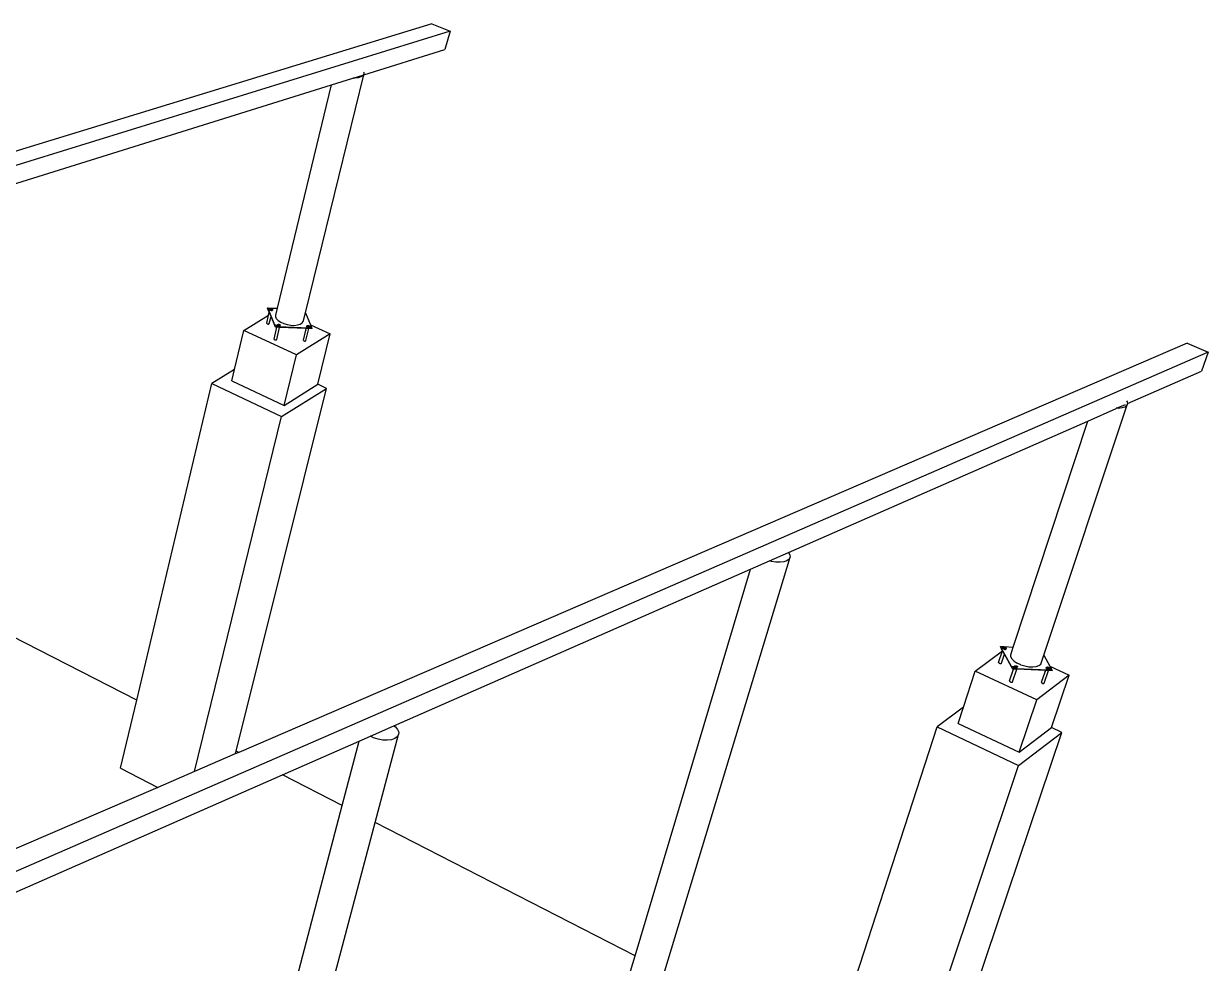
# Model space of a CAD drawing. Header units: inches. Extents: x -1925 to 2772, y -1726 to 1726.
# Drawn here: x 1773 to 2772, y -337 to 456 of the extents above; entities that cross this region are included whole.
import ezdxf

# ---------------------------------------------------------------- set-up
doc = ezdxf.new("R2010")
doc.units = ezdxf.units.IN
doc.header["$MEASUREMENT"] = 0

msp = doc.modelspace()

# ---------------------------------------------------------------- linework, layer by layer
for p, q in [((2132.41, 449.59), (426.98, -77.84)), ((2117.22, 456.01), (1469.03, 257.2)), ((2117.22, 456.01), (2132.41, 449.59)), ((2132.41, 449.59), (2128.14, 434.35)), ((2059.67, 412.95), (2128.14, 434.35)), ((2010.47, 212.19), (2059.67, 412.95)), ((2032.59, 404.48), (2050.42, 410.06)), ((2050.87, 410.2), (2050.46, 410.21)), ((2050.87, 410.2), (2058.83, 412.69)), ((2052.17, 410.16), (2050.87, 410.2)), ((2054.94, 410.45), (2052.17, 410.16)), ((2057.23, 411.12), (2054.94, 410.45)), ((2058.88, 412.12), (2057.23, 411.12)), ((2059.77, 413.38), (2058.88, 412.12)), ((2059.52, 415.51), (2059.86, 414.81)), ((2059.67, 412.95), (2059.77, 413.38)), ((2059.86, 414.81), (2059.77, 413.38)), ((1753.79, 317.34), (2032.59, 404.48)), ((1986.94, 215.95), (2032.59, 404.48)), ((1958.53, 197.31), (1979.44, 210.1)), ((1977.83, 203.43), (1979.44, 210.1)), ((1978.64, 216), (1978.71, 216.29)), ((1979.22, 214.6), (1978.64, 216)), ((1979.29, 214.89), (1978.71, 216.29)), ((1978.71, 216.29), (1981.41, 216.18)), ((1978.71, 216.29), (1980.73, 215.36)), ((1979.22, 214.6), (1979.29, 214.89)), ((1980.04, 212.61), (1979.22, 214.6)), ((1979.29, 214.89), (1979.97, 214.91)), ((1984.71, 201.74), (1979.29, 214.89)), ((1979.44, 210.1), (1980.04, 212.61)), ((1979.97, 214.91), (1980.56, 215.02)), ((1981.48, 209.13), (1980.04, 212.61)), ((1980.56, 215.02), (1980.66, 215.07)), ((1980.65, 215.06), (1980.59, 214.93)), ((1980.59, 214.93), (1980.62, 214.79)), ((1980.65, 215.05), (1980.6, 214.92)), ((1980.6, 214.92), (1980.62, 214.77)), ((1980.62, 214.77), (1980.72, 214.63)), ((1980.63, 214.93), (1980.66, 215.05)), ((1980.65, 214.79), (1980.63, 214.93)), ((1980.67, 215.09), (1980.65, 215.06)), ((1980.66, 215.05), (1980.65, 215.05)), ((1980.75, 214.65), (1980.65, 214.79)), ((1980.66, 215.07), (1980.77, 215.52)), ((1980.66, 215.05), (1980.66, 215.07)), ((1980.72, 214.63), (1980.88, 214.49)), ((1980.9, 214.52), (1980.75, 214.65)), ((1980.77, 215.52), (1980.82, 215.65)), ((1980.8, 215.38), (1980.77, 215.52)), ((1980.89, 215.24), (1980.8, 215.38)), ((1980.82, 215.65), (1980.94, 215.75)), ((1980.87, 215.15), (1980.95, 215.19)), ((1980.9, 215.23), (1980.88, 215.22)), ((1980.92, 215.22), (1980.88, 215.2)), ((1980.88, 215.19), (1980.93, 215.21)), ((1980.88, 214.49), (1981.1, 214.37)), ((1980.92, 215.22), (1980.89, 215.24)), ((1981.11, 214.4), (1980.9, 214.52)), ((1980.93, 215.21), (1980.92, 215.22)), ((1980.95, 215.19), (1980.93, 215.21)), ((1980.94, 215.75), (1981.12, 215.83)), ((1981.05, 215.11), (1980.95, 215.19)), ((1981.26, 214.99), (1981.05, 215.11)), ((1981.1, 214.37), (1981.36, 214.27)), ((1981.36, 214.3), (1981.11, 214.4)), ((1981.12, 215.83), (1981.35, 215.87)), ((1981.51, 214.9), (1981.26, 214.99)), ((1981.35, 215.87), (1981.46, 215.87)), ((1981.36, 214.3), (1981.63, 214.24)), ((1981.36, 214.27), (1981.64, 214.2)), ((1981.46, 215.87), (1981.41, 216.18)), ((1981.41, 216.18), (1986.94, 215.95)), ((1981.46, 215.87), (1981.61, 215.88)), ((1981.78, 214.83), (1981.51, 214.9)), ((1981.61, 215.88), (1981.88, 215.85)), ((1981.63, 214.24), (1981.91, 214.21)), ((1981.64, 214.2), (1981.92, 214.17)), ((1982.05, 214.8), (1981.78, 214.83)), ((1981.88, 215.85), (1982.15, 215.79)), ((1981.91, 214.21), (1982.17, 214.22)), ((1981.92, 214.17), (1981.91, 214.21)), ((1981.92, 214.19), (1982.19, 214.2)), ((1982.31, 214.81), (1982.05, 214.8)), ((1982.15, 215.79), (1982.4, 215.69)), ((1982.17, 214.22), (1982.4, 214.26)), ((1982.19, 214.2), (1982.42, 214.24)), ((1982.54, 214.85), (1982.31, 214.81)), ((1982.4, 215.69), (1982.61, 215.57)), ((1982.57, 214.34), (1982.4, 214.26)), ((1982.42, 214.24), (1982.61, 214.32)), ((1982.5, 214.7), (1982.66, 214.69)), ((1982.59, 214.88), (1982.54, 214.85)), ((1982.57, 214.34), (1982.69, 214.44)), ((1982.59, 214.88), (1982.63, 214.85)), ((1982.61, 214.88), (1982.59, 214.88)), ((1982.61, 215.57), (1982.77, 215.44)), ((1982.72, 214.93), (1982.61, 214.88)), ((1982.67, 214.83), (1982.61, 214.88)), ((1982.61, 214.32), (1982.73, 214.43)), ((1982.66, 214.85), (1982.62, 214.89)), ((1982.63, 214.85), (1982.68, 214.77)), ((1982.69, 214.81), (1982.66, 214.85)), ((1982.69, 214.8), (1982.67, 214.83)), ((1982.74, 214.57), (1982.69, 214.44)), ((1982.84, 215.04), (1982.72, 214.93)), ((1982.73, 214.62), (1982.74, 214.57)), ((1982.73, 214.43), (1982.78, 214.56)), ((1982.74, 214.57), (1982.89, 215.16)), ((1982.76, 214.69), (1982.75, 214.7)), ((1982.75, 214.69), (1982.76, 214.69)), ((1982.76, 214.69), (1982.76, 214.7)), ((1982.76, 214.69), (1982.76, 214.69)), ((1982.76, 214.69), (1982.76, 214.69)), ((1982.76, 214.69), (1982.76, 214.69)), ((1982.78, 214.56), (1982.76, 214.69)), ((1982.77, 215.44), (1982.86, 215.3)), ((1982.89, 215.16), (1982.84, 215.04)), ((1982.86, 215.3), (1982.89, 215.16)), ((1985.45, 208.76), (1985.56, 210.24)), ((1985.56, 210.24), (1986.94, 215.95)), ((2008.69, 204.93), (2010.47, 212.19)), ((2010.47, 212.19), (2014.76, 201.98)), ((1977.85, 203.29), (1977.83, 203.43)), ((1977.95, 203.14), (1977.85, 203.29)), ((1977.95, 203.14), (1978.11, 203)), ((1978.11, 203), (1978.33, 202.88)), ((1978.33, 202.88), (1978.59, 202.78)), ((1978.59, 202.78), (1978.87, 202.72)), ((1978.87, 202.72), (1979.15, 202.69)), ((1979.15, 202.69), (1979.42, 202.69)), ((1979.42, 202.69), (1979.65, 202.74)), ((1979.65, 202.74), (1979.84, 202.82)), ((1979.84, 202.82), (1979.96, 202.93)), ((1979.96, 202.93), (1980.01, 203.06)), ((1980.01, 203.06), (1980, 203.11)), ((1980.01, 203.06), (1981.48, 209.13)), ((1984.64, 201.45), (1981.48, 209.13)), ((1984.08, 190), (1986.5, 199.99)), ((1984.64, 201.45), (1984.71, 201.74)), ((1985.22, 200.04), (1984.64, 201.45)), ((1985.43, 201.66), (1984.71, 201.74)), ((1985.29, 200.33), (1984.71, 201.74)), ((1985.22, 200.04), (1985.29, 200.33)), ((1986.5, 199.99), (1985.22, 200.04)), ((1985.29, 200.33), (1986.79, 201.24)), ((1988, 200.22), (1985.29, 200.33)), ((1986.14, 201.5), (1985.43, 201.66)), ((1986.13, 207.19), (1985.45, 208.76)), ((1987.56, 205.66), (1986.13, 207.19)), ((1986.8, 201.25), (1986.14, 201.5)), ((1986.27, 189.62), (1988.77, 199.89)), ((1987.93, 199.93), (1986.5, 199.99)), ((1987.35, 200.94), (1986.8, 201.25)), ((1986.92, 201.66), (1986.87, 201.53)), ((1986.93, 201.64), (1986.87, 201.51)), ((1986.87, 201.53), (1986.89, 201.39)), ((1986.87, 201.51), (1986.9, 201.37)), ((1986.9, 201.52), (1986.95, 201.65)), ((1986.9, 201.52), (1986.93, 201.65)), ((1986.93, 201.38), (1986.9, 201.52)), ((1986.9, 201.37), (1986.99, 201.22)), ((1987.01, 201.75), (1986.92, 201.66)), ((1986.93, 201.65), (1987.05, 202.12)), ((1987.01, 201.71), (1986.93, 201.65)), ((1986.93, 201.65), (1986.93, 201.64)), ((1987.02, 201.24), (1986.93, 201.38)), ((1986.95, 201.65), (1987, 201.69)), ((1986.99, 201.22), (1987.16, 201.08)), ((1987.02, 201.24), (1987.18, 201.11)), ((1987.05, 202.12), (1987.1, 202.24)), ((1987.07, 201.98), (1987.05, 202.12)), ((1987.16, 201.84), (1987.07, 201.98)), ((1987.1, 202.24), (1987.22, 202.35)), ((1987.32, 201.7), (1987.16, 201.84)), ((1987.16, 201.08), (1987.38, 200.96)), ((1987.18, 201.11), (1987.39, 200.99)), ((1987.22, 202.35), (1987.39, 202.43)), ((1987.53, 201.58), (1987.32, 201.7)), ((1987.76, 200.59), (1987.35, 200.94)), ((1987.38, 200.96), (1987.63, 200.86)), ((1987.39, 202.43), (1987.62, 202.47)), ((1987.39, 200.99), (1987.64, 200.89)), ((1987.78, 201.49), (1987.53, 201.58)), ((1987.56, 205.66), (1989.64, 204.25)), ((1987.62, 202.47), (1987.88, 202.48)), ((1987.63, 200.86), (1987.92, 200.79)), ((1987.64, 200.89), (1987.91, 200.83)), ((1988, 200.22), (1987.76, 200.59)), ((1988.05, 201.42), (1987.78, 201.49)), ((1987.88, 202.48), (1988.16, 202.45)), ((1988.19, 200.8), (1987.91, 200.83)), ((1987.92, 200.79), (1988.2, 200.76)), ((1987.93, 199.93), (1988, 200.22)), ((1988.77, 199.89), (1987.93, 199.93)), ((2013.28, 199.18), (1988, 200.22)), ((1988.19, 200.8), (1988.01, 201.23)), ((1988.31, 201.31), (1988.03, 201.32)), ((1988.33, 201.39), (1988.05, 201.42)), ((1988.09, 201.42), (1988.05, 201.39)), ((1988.16, 202.45), (1988.43, 202.38)), ((1988.19, 200.8), (1988.45, 200.81)), ((1988.19, 200.78), (1988.46, 200.79)), ((1988.2, 200.76), (1988.47, 200.77)), ((1988.59, 201.4), (1988.33, 201.39)), ((1988.43, 202.38), (1988.68, 202.29)), ((1988.45, 200.81), (1988.67, 200.85)), ((1988.46, 200.79), (1988.7, 200.83)), ((1988.47, 200.77), (1988.71, 200.81)), ((1988.82, 201.45), (1988.59, 201.4)), ((1988.67, 200.85), (1988.85, 200.93)), ((1988.68, 202.29), (1988.89, 202.17)), ((1988.7, 200.83), (1988.89, 200.91)), ((1988.71, 200.81), (1988.89, 200.89)), ((2011.23, 198.97), (1988.77, 199.89)), ((1989, 201.52), (1988.82, 201.45)), ((1988.97, 201.03), (1988.85, 200.93)), ((1988.89, 202.17), (1989.05, 202.04)), ((1988.89, 200.91), (1989.01, 201.02)), ((1988.89, 200.89), (1989.02, 201)), ((1989, 201.28), (1988.94, 201.28)), ((1988.96, 201.36), (1989, 201.3)), ((1989.04, 201.3), (1988.97, 201.4)), ((1989.02, 201.16), (1988.97, 201.03)), ((1989.12, 201.63), (1989, 201.52)), ((1989, 201.3), (1989, 201.28)), ((1989, 201.28), (1989.02, 201.16)), ((1989, 201.28), (1989.04, 201.28)), ((1989.01, 201.02), (1989.06, 201.15)), ((1989.02, 201.16), (1989.05, 201.26)), ((1989.02, 201), (1989.07, 201.13)), ((1989.04, 201.29), (1989.04, 201.3)), ((1989.04, 201.28), (1989.04, 201.29)), ((1989.05, 201.26), (1989.04, 201.28)), ((1989.06, 201.15), (1989.04, 201.28)), ((1989.05, 202.04), (1989.14, 201.89)), ((1989.05, 201.26), (1989.17, 201.75)), ((1989.07, 201.13), (1989.05, 201.26)), ((1989.17, 201.75), (1989.12, 201.63)), ((1989.14, 201.89), (1989.17, 201.75)), ((1989.64, 204.25), (1992.24, 203.07)), ((1992.24, 203.07), (1995.17, 202.2)), ((1995.17, 202.2), (1998.23, 201.69)), ((1998.23, 201.69), (2001.22, 201.59)), ((2001.22, 201.59), (2003.93, 201.9)), ((2003.93, 201.9), (2006.17, 202.59)), ((2006.17, 202.59), (2007.8, 203.62)), ((2007.8, 203.62), (2008.69, 204.93)), ((2011.64, 200.72), (2011.59, 200.59)), ((2011.59, 200.59), (2011.62, 200.44)), ((2011.59, 200.46), (2011.69, 200.31)), ((2011.63, 200.58), (2011.78, 201.17)), ((2011.63, 200.58), (2011.68, 200.71)), ((2011.65, 200.44), (2011.63, 200.58)), ((2011.77, 200.83), (2011.64, 200.72)), ((2011.75, 200.3), (2011.65, 200.44)), ((2011.68, 200.71), (2011.8, 200.81)), ((2011.69, 200.31), (2011.85, 200.17)), ((2011.75, 200.3), (2011.91, 200.16)), ((2011.89, 200.88), (2011.77, 200.83)), ((2011.78, 201.17), (2011.83, 201.3)), ((2011.8, 201.03), (2011.78, 201.17)), ((2011.9, 200.89), (2011.8, 201.03)), ((2011.8, 200.81), (2011.88, 200.85)), ((2011.83, 201.3), (2011.94, 201.41)), ((2011.85, 200.17), (2012.07, 200.05)), ((2012.05, 200.76), (2011.9, 200.89)), ((2011.91, 200.16), (2012.12, 200.04)), ((2011.94, 201.41), (2012.12, 201.48)), ((2012.27, 200.64), (2012.05, 200.76)), ((2012.07, 200.05), (2012.33, 199.95)), ((2012.12, 201.48), (2012.35, 201.53)), ((2012.12, 200.04), (2012.37, 199.95)), ((2012.52, 200.54), (2012.27, 200.64)), ((2012.33, 199.95), (2012.62, 199.88)), ((2012.35, 201.53), (2012.61, 201.53)), ((2012.37, 199.95), (2012.64, 199.88)), ((2012.79, 200.48), (2012.52, 200.54)), ((2012.61, 201.53), (2012.89, 201.5)), ((2012.62, 199.88), (2012.9, 199.85)), ((2012.64, 199.88), (2012.92, 199.86)), ((2013.07, 200.45), (2012.79, 200.48)), ((2012.89, 201.5), (2013.16, 201.44)), ((2012.9, 199.85), (2012.92, 199.86)), ((2013.17, 199.86), (2012.92, 199.86)), ((2012.93, 199.84), (2013.2, 199.84)), ((2013.33, 200.46), (2013.07, 200.45)), ((2013.16, 201.44), (2013.41, 201.35)), ((2013.38, 199.9), (2013.17, 199.86)), ((2013.2, 199.84), (2013.43, 199.89)), ((2013.35, 199.87), (2013.22, 199.54)), ((2013.55, 200.5), (2013.33, 200.46)), ((2013.38, 199.9), (2013.35, 199.87)), ((2013.38, 199.9), (2013.41, 199.91)), ((2013.41, 201.35), (2013.62, 201.23)), ((2013.62, 200.11), (2013.41, 199.93)), ((2013.41, 199.91), (2013.59, 199.99)), ((2013.43, 199.89), (2013.62, 199.97)), ((2013.67, 200.34), (2013.52, 200.34)), ((2013.6, 200.52), (2013.55, 200.5)), ((2013.68, 200.07), (2013.59, 199.99)), ((2013.59, 199.99), (2013.59, 199.99)), ((2013.63, 200.53), (2013.6, 200.52)), ((2013.6, 200.52), (2013.64, 200.5)), ((2013.62, 201.23), (2013.78, 201.09)), ((2013.62, 199.97), (2013.74, 200.08)), ((2013.73, 200.58), (2013.63, 200.53)), ((2013.64, 200.52), (2013.63, 200.53)), ((2013.67, 200.5), (2013.63, 200.53)), ((2013.7, 200.44), (2013.64, 200.52)), ((2013.64, 200.5), (2013.69, 200.41)), ((2013.7, 200.45), (2013.67, 200.5)), ((2013.7, 200.09), (2013.68, 200.07)), ((2013.7, 200.09), (2013.74, 200.18)), ((2013.7, 200.09), (2013.72, 200.1)), ((2013.71, 200.12), (2013.71, 200.12)), ((2013.72, 200.11), (2013.71, 200.12)), ((2013.72, 200.1), (2013.75, 200.19)), ((2013.75, 200.1), (2013.72, 200.11)), ((2013.85, 200.68), (2013.73, 200.58)), ((2013.74, 200.18), (2013.73, 200.17)), ((2013.75, 200.22), (2013.74, 200.18)), ((2013.75, 200.19), (2013.74, 200.18)), ((2013.74, 200.08), (2013.75, 200.1)), ((2014.12, 200.35), (2013.75, 200.19)), ((2013.76, 200.25), (2013.75, 200.29)), ((2013.75, 200.26), (2013.75, 200.22)), ((2013.75, 200.22), (2013.76, 200.25)), ((2013.75, 200.19), (2013.77, 200.23)), ((2013.75, 200.1), (2013.79, 200.21)), ((2015.99, 199.06), (2013.75, 200.1)), ((2013.76, 200.25), (2013.9, 200.81)), ((2013.77, 200.23), (2013.76, 200.25)), ((2013.77, 200.34), (2013.77, 200.35)), ((2013.77, 200.33), (2013.77, 200.34)), ((2013.79, 200.21), (2013.77, 200.33)), ((2013.78, 201.09), (2013.88, 200.95)), ((2013.9, 200.81), (2013.85, 200.68)), ((2013.88, 200.95), (2013.9, 200.81)), ((2014.71, 200.46), (2014.12, 200.35)), ((2015.39, 200.48), (2014.71, 200.46)), ((2014.76, 201.98), (2031.36, 194.32)), ((2014.76, 201.98), (2015.39, 200.48)), ((2015.39, 200.48), (2015.99, 199.06)), ((1950.61, 164.2), (1958.53, 197.31)), ((2002.87, 176.66), (1958.53, 197.31)), ((1984.11, 189.86), (1984.08, 190)), ((1984.2, 189.71), (1984.11, 189.86)), ((2031.36, 194.32), (2002.87, 176.66)), ((2008.74, 189.09), (2010.84, 197.64)), ((2010.89, 197.77), (2010.84, 197.64)), ((2010.84, 197.64), (2010.87, 197.5)), ((2010.87, 197.5), (2010.94, 197.82)), ((2010.94, 197.82), (2010.89, 197.77)), ((2010.94, 197.82), (2011.23, 198.97)), ((2010.94, 188.71), (2013.43, 198.88)), ((2013.21, 198.89), (2011.23, 198.97)), ((2013.21, 198.89), (2013.28, 199.18)), ((2013.43, 198.88), (2013.21, 198.89)), ((2013.22, 199.54), (2013.28, 199.18)), ((2015.99, 199.06), (2013.28, 199.18)), ((2015.92, 198.78), (2013.43, 198.88)), ((2015.92, 198.78), (2015.99, 199.06)), ((2020.83, 151.88), (2031.36, 194.32)), ((2754.03, 186.57), (1954.27, -158.68)), ((1984.2, 189.71), (1984.36, 189.57)), ((1984.36, 189.57), (1984.58, 189.45)), ((1984.58, 189.45), (1984.84, 189.35)), ((1984.84, 189.35), (1985.12, 189.28)), ((1985.12, 189.28), (1985.41, 189.25)), ((1985.41, 189.25), (1985.68, 189.26)), ((1985.68, 189.26), (1985.91, 189.3)), ((1985.91, 189.3), (1986.1, 189.38)), ((1986.1, 189.38), (1986.22, 189.49)), ((1986.22, 189.49), (1986.27, 189.62)), ((2008.77, 188.95), (2008.74, 189.09)), ((2008.86, 188.8), (2008.77, 188.95)), ((2008.86, 188.8), (2009.03, 188.66)), ((2009.03, 188.66), (2009.25, 188.54)), ((2009.25, 188.54), (2009.51, 188.44)), ((2009.51, 188.44), (2009.79, 188.37)), ((2009.79, 188.37), (2010.07, 188.34)), ((2010.07, 188.34), (2010.34, 188.35)), ((2010.34, 188.35), (2010.58, 188.39)), ((2010.58, 188.39), (2010.76, 188.47)), ((2010.88, 188.58), (2010.76, 188.47)), ((2010.88, 188.58), (2010.94, 188.71)), ((2754.03, 186.57), (2771.81, 179.05)), ((2771.81, 179.05), (1146.04, -529.45)), ((1992.44, 134.1), (2002.87, 176.66)), ((2771.81, 179.05), (2766.02, 163.05)), ((1950.61, 164.2), (1931.55, 152.45)), ((1948.39, 154.89), (1950.61, 164.2)), ((2703.64, 135.63), (2766.02, 163.05)), ((1868.22, -114.55), (1931.55, 152.45)), ((1931.55, 152.45), (1990.3, 124.64)), ((1948.39, 154.89), (1992.44, 134.1)), ((1992.44, 134.1), (2020.83, 151.88)), ((2028.21, 148.42), (2020.83, 151.88)), ((1951.98, -157.51), (2028.21, 148.42)), ((1990.3, 124.64), (2028.21, 148.42)), ((2633.14, -76.64), (2703.67, 135.35)), ((2670.09, 120.89), (2694.18, 131.48)), ((2694.53, 131.63), (2694.24, 131.64)), ((2694.53, 131.63), (2701.97, 134.9)), ((2696.1, 131.58), (2694.53, 131.63)), ((2699.04, 131.92), (2696.1, 131.58)), ((2701.38, 132.71), (2699.04, 131.92)), ((2702.96, 133.88), (2701.38, 132.71)), ((2702.95, 137.85), (2703.46, 137.03)), ((2703.67, 135.35), (2702.96, 133.88)), ((2703.46, 137.03), (2703.64, 135.63)), ((2703.64, 135.63), (2703.67, 135.35)), ((1916.86, -174.83), (1990.3, 124.64)), ((2417.81, 10.01), (2670.09, 120.89)), ((2607.34, -69.74), (2670.09, 120.89)), ((2401.83, 2.98), (2417.81, 10.01)), ((2417.81, 10.01), (2418.03, 9.78)), ((2313.61, -342.96), (2419.16, 5.94)), ((2385.84, -4.04), (2401.83, 2.98)), ((2403.4, 2.51), (2401.83, 2.98)), ((2407.12, 1.87), (2403.4, 2.51)), ((2410.7, 1.74), (2407.12, 1.87)), ((2413.89, 2.12), (2410.7, 1.74)), ((2416.47, 3), (2413.89, 2.12)), ((2418.27, 4.3), (2416.47, 3)), ((2418.03, 9.78), (2419.07, 7.81)), ((2419.16, 5.94), (2418.27, 4.3)), ((2419.07, 7.81), (2419.16, 5.94)), ((2085.12, -136.22), (2385.84, -4.04)), ((2288.46, -330.06), (2385.84, -4.04)), ((1868.22, -114.55), (1684.15, -20.16)), ((2596.52, -69.56), (2596.62, -69.27)), ((2597.41, -71.2), (2596.52, -69.56)), ((2597.51, -70.9), (2596.62, -69.27)), ((2596.62, -69.27), (2599.55, -69.39)), ((2596.62, -69.27), (2599.1, -70.41)), ((2599.3, -69.97), (2599.47, -69.88)), ((2599.47, -69.88), (2599.68, -69.84)), ((2599.69, -69.81), (2599.55, -69.39)), ((2599.55, -69.39), (2607.34, -69.74)), ((2599.68, -69.84), (2599.69, -69.81)), ((2599.68, -69.84), (2599.71, -69.83)), ((2599.71, -69.83), (2599.99, -69.82)), ((2599.99, -69.82), (2600.29, -69.86)), ((2600.29, -69.86), (2600.6, -69.93)), ((2605.17, -76.34), (2607.34, -69.74)), ((2575.29, -90), (2598.19, -73.06)), ((2595.02, -82.7), (2598.19, -73.06)), ((2597.39, -83.44), (2599.9, -75.79)), ((2597.41, -71.2), (2597.51, -70.9)), ((2598.28, -72.79), (2597.41, -71.2)), ((2597.51, -70.9), (2598.24, -70.88)), ((2605.86, -86.27), (2597.51, -70.9)), ((2598.19, -73.06), (2598.28, -72.79)), ((2598.19, -73.06), (2598.21, -73.04)), ((2598.24, -70.88), (2598.86, -70.75)), ((2599.9, -75.79), (2598.28, -72.79)), ((2598.86, -70.75), (2598.99, -70.68)), ((2598.94, -70.7), (2598.91, -70.85)), ((2598.91, -70.85), (2598.96, -71.02)), ((2598.96, -70.72), (2598.92, -70.87)), ((2598.92, -70.87), (2598.98, -71.04)), ((2599.04, -70.59), (2598.94, -70.7)), ((2598.95, -70.86), (2598.98, -70.71)), ((2599, -71.02), (2598.95, -70.86)), ((2598.99, -70.68), (2598.96, -70.72)), ((2598.98, -70.71), (2599.01, -70.68)), ((2598.98, -70.71), (2598.99, -70.68)), ((2598.98, -71.04), (2599.11, -71.21)), ((2598.99, -70.68), (2599.02, -70.67)), ((2598.99, -70.68), (2598.99, -70.68)), ((2598.99, -70.68), (2599, -70.68)), ((2599, -70.68), (2598.99, -70.68)), ((2599, -70.68), (2599.19, -70.09)), ((2599.02, -70.64), (2599, -70.68)), ((2599.13, -71.18), (2599, -71.02)), ((2599.11, -71.21), (2599.31, -71.37)), ((2599.33, -71.34), (2599.13, -71.18)), ((2599.16, -70.24), (2599.19, -70.09)), ((2599.21, -70.4), (2599.16, -70.24)), ((2599.19, -70.09), (2599.3, -69.97)), ((2599.33, -70.56), (2599.21, -70.4)), ((2599.31, -71.37), (2599.57, -71.51)), ((2599.53, -70.72), (2599.33, -70.56)), ((2599.57, -71.48), (2599.33, -71.34)), ((2599.78, -70.86), (2599.53, -70.72)), ((2599.86, -71.59), (2599.57, -71.48)), ((2599.57, -71.51), (2599.86, -71.63)), ((2600.07, -70.97), (2599.78, -70.86)), ((2599.86, -71.59), (2600.17, -71.66)), ((2599.86, -71.63), (2600.18, -71.71)), ((2605.76, -86.57), (2599.9, -75.79)), ((2600.37, -71.04), (2600.07, -70.97)), ((2600.17, -71.66), (2600.47, -71.7)), ((2600.18, -71.71), (2600.49, -71.74)), ((2600.67, -71.08), (2600.37, -71.04)), ((2600.47, -71.7), (2600.75, -71.69)), ((2600.49, -71.74), (2600.47, -71.7)), ((2600.48, -71.72), (2600.77, -71.71)), ((2600.6, -69.93), (2600.89, -70.04)), ((2600.95, -71.07), (2600.67, -71.08)), ((2600.75, -71.69), (2600.99, -71.64)), ((2600.77, -71.71), (2601.02, -71.66)), ((2600.89, -70.04), (2601.13, -70.18)), ((2601.19, -71.02), (2600.95, -71.07)), ((2601.17, -71.55), (2600.99, -71.64)), ((2601.02, -71.66), (2601.2, -71.56)), ((2601.13, -70.18), (2601.33, -70.33)), ((2601.15, -71.13), (2601.26, -71.14)), ((2601.17, -71.55), (2601.27, -71.42)), ((2601.2, -71.01), (2601.19, -71.02)), ((2601.19, -71.03), (2601.25, -71.12)), ((2601.37, -70.93), (2601.2, -71.01)), ((2601.3, -71.13), (2601.2, -71.01)), ((2601.2, -71.56), (2601.31, -71.44)), ((2601.29, -71.12), (2601.21, -71.01)), ((2601.25, -71.12), (2601.26, -71.14)), ((2601.26, -71.14), (2601.28, -71.2)), ((2601.26, -71.14), (2601.3, -71.14)), ((2601.27, -71.42), (2601.48, -70.81)), ((2601.3, -71.13), (2601.29, -71.12)), ((2601.3, -71.14), (2601.3, -71.13)), ((2601.3, -71.14), (2601.3, -71.13)), ((2601.31, -71.44), (2601.34, -71.29)), ((2601.33, -70.33), (2601.46, -70.5)), ((2601.34, -71.29), (2601.33, -71.25)), ((2601.48, -70.81), (2601.37, -70.93)), ((2601.46, -70.5), (2601.51, -70.66)), ((2601.51, -70.66), (2601.48, -70.81)), ((2605.33, -78.07), (2605.17, -76.34)), ((2606.36, -79.89), (2605.33, -78.07)), ((2606.36, -79.89), (2608.2, -81.69)), ((2631.18, -82.54), (2633.14, -76.64)), ((2633.14, -76.64), (2638.3, -85.98)), ((2595.02, -82.7), (2594.99, -82.85)), ((2595.05, -83.02), (2594.99, -82.85)), ((2595.05, -82.67), (2595.02, -82.7)), ((2595.18, -83.19), (2595.05, -83.02)), ((2595.18, -83.19), (2595.38, -83.35)), ((2595.38, -83.35), (2595.63, -83.49)), ((2595.63, -83.49), (2595.93, -83.61)), ((2595.93, -83.61), (2596.25, -83.69)), ((2596.25, -83.69), (2596.56, -83.72)), ((2596.56, -83.72), (2596.85, -83.71)), ((2596.85, -83.71), (2597.09, -83.66)), ((2597.09, -83.66), (2597.28, -83.57)), ((2597.28, -83.57), (2597.39, -83.44)), ((2604.31, -98.39), (2607.65, -88.27)), ((2605.76, -86.57), (2605.86, -86.27)), ((2606.66, -88.22), (2605.76, -86.57)), ((2606.65, -86.36), (2605.86, -86.27)), ((2606.76, -87.92), (2605.86, -86.27)), ((2607.45, -86.55), (2606.65, -86.36)), ((2606.66, -88.22), (2606.76, -87.92)), ((2607.65, -88.27), (2606.66, -88.22)), ((2606.69, -99.14), (2610.24, -88.38)), ((2606.76, -87.92), (2608.2, -86.85)), ((2609.7, -88.05), (2606.76, -87.92)), ((2608.21, -86.84), (2607.45, -86.55)), ((2609.6, -88.35), (2607.65, -88.27)), ((2608.2, -81.69), (2610.72, -83.33)), ((2608.86, -87.21), (2608.21, -86.84)), ((2608.26, -86.36), (2608.23, -86.52)), ((2608.23, -86.52), (2608.28, -86.68)), ((2608.27, -86.38), (2608.24, -86.54)), ((2608.24, -86.54), (2608.29, -86.71)), ((2608.37, -86.23), (2608.26, -86.36)), ((2608.31, -86.34), (2608.27, -86.38)), ((2608.27, -86.52), (2608.3, -86.37)), ((2608.32, -86.68), (2608.27, -86.52)), ((2608.29, -86.71), (2608.43, -86.88)), ((2608.3, -86.37), (2608.41, -86.25)), ((2608.3, -86.37), (2608.31, -86.34)), ((2608.31, -86.34), (2608.5, -85.75)), ((2608.38, -86.26), (2608.31, -86.34)), ((2608.45, -86.85), (2608.32, -86.68)), ((2608.49, -86.18), (2608.37, -86.23)), ((2608.48, -86.21), (2608.38, -86.26)), ((2608.41, -86.25), (2608.47, -86.22)), ((2608.43, -86.88), (2608.63, -87.04)), ((2608.45, -86.85), (2608.64, -87.01)), ((2608.47, -85.9), (2608.5, -85.75)), ((2608.53, -86.06), (2608.47, -85.9)), ((2608.5, -85.75), (2608.61, -85.63)), ((2608.65, -86.23), (2608.53, -86.06)), ((2608.61, -85.63), (2608.79, -85.54)), ((2608.63, -87.04), (2608.89, -87.18)), ((2608.64, -87.01), (2608.89, -87.15)), ((2608.85, -86.39), (2608.65, -86.23)), ((2608.79, -85.54), (2609.03, -85.49)), ((2609.1, -86.53), (2608.85, -86.39)), ((2609.37, -87.62), (2608.86, -87.21)), ((2608.89, -87.15), (2609.18, -87.26)), ((2608.89, -87.18), (2609.19, -87.3)), ((2609.03, -85.49), (2609.31, -85.48)), ((2609.39, -86.64), (2609.1, -86.53)), ((2609.18, -87.26), (2609.49, -87.33)), ((2609.19, -87.3), (2609.5, -87.38)), ((2609.31, -85.48), (2609.61, -85.52)), ((2609.7, -88.05), (2609.37, -87.62)), ((2609.7, -86.71), (2609.39, -86.64)), ((2609.79, -87.37), (2609.49, -87.33)), ((2609.5, -87.38), (2609.82, -87.41)), ((2609.79, -87.37), (2609.6, -87.01)), ((2609.6, -88.35), (2609.7, -88.05)), ((2610.24, -88.38), (2609.6, -88.35)), ((2609.61, -85.52), (2609.92, -85.59)), ((2609.99, -86.78), (2609.68, -86.77)), ((2610, -86.75), (2609.7, -86.71)), ((2637.24, -89.27), (2609.7, -88.05)), ((2609.79, -87.37), (2610.07, -87.36)), ((2609.81, -87.39), (2610.1, -87.38)), ((2609.82, -87.41), (2610.11, -87.4)), ((2609.92, -85.59), (2610.21, -85.7)), ((2610.28, -86.74), (2610, -86.75)), ((2610.07, -87.36), (2610.31, -87.31)), ((2610.1, -87.38), (2610.34, -87.33)), ((2610.11, -87.4), (2610.36, -87.35)), ((2610.21, -85.7), (2610.46, -85.84)), ((2634.6, -89.45), (2610.24, -88.38)), ((2610.52, -86.69), (2610.28, -86.74)), ((2610.31, -87.31), (2610.49, -87.22)), ((2610.34, -87.33), (2610.53, -87.23)), ((2610.36, -87.35), (2610.54, -87.26)), ((2610.46, -85.84), (2610.66, -86)), ((2610.6, -87.09), (2610.49, -87.22)), ((2610.7, -86.6), (2610.52, -86.69)), ((2610.53, -87.23), (2610.64, -87.11)), ((2610.54, -87.26), (2610.65, -87.13)), ((2610.6, -87.09), (2610.66, -86.91)), ((2610.63, -86.95), (2610.6, -87.09)), ((2610.61, -86.87), (2610.63, -86.95)), ((2610.63, -86.81), (2610.63, -86.81)), ((2610.66, -86.91), (2610.63, -86.81)), ((2610.67, -86.95), (2610.63, -86.81)), ((2610.64, -87.11), (2610.67, -86.95)), ((2610.65, -87.13), (2610.68, -86.98)), ((2610.66, -86), (2610.78, -86.16)), ((2610.66, -86.91), (2610.8, -86.47)), ((2610.68, -86.98), (2610.66, -86.91)), ((2610.8, -86.47), (2610.7, -86.6)), ((2613.75, -84.71), (2610.72, -83.33)), ((2610.78, -86.16), (2610.83, -86.33)), ((2610.83, -86.33), (2610.8, -86.47)), ((2613.75, -84.71), (2617.08, -85.73)), ((2617.08, -85.73), (2620.49, -86.32)), ((2620.49, -86.32), (2623.74, -86.44)), ((2623.74, -86.44), (2626.61, -86.09)), ((2626.61, -86.09), (2628.9, -85.28)), ((2628.9, -85.28), (2630.46, -84.07)), ((2630.46, -84.07), (2631.18, -82.54)), ((2633.52, -100.2), (2637.07, -89.56)), ((2634.3, -90.37), (2634.6, -89.45)), ((2637.07, -89.56), (2634.6, -89.45)), ((2635.17, -87.47), (2635.14, -87.62)), ((2635.14, -87.62), (2635.2, -87.79)), ((2635.28, -87.34), (2635.17, -87.47)), ((2635.17, -87.77), (2635.3, -87.94)), ((2635.18, -87.63), (2635.21, -87.48)), ((2635.24, -87.79), (2635.18, -87.63)), ((2635.21, -87.48), (2635.42, -86.86)), ((2635.21, -87.48), (2635.32, -87.35)), ((2635.37, -87.95), (2635.24, -87.79)), ((2635.47, -87.24), (2635.28, -87.34)), ((2635.3, -87.94), (2635.5, -88.1)), ((2635.32, -87.35), (2635.5, -87.26)), ((2635.37, -87.95), (2635.56, -88.11)), ((2635.39, -87.01), (2635.42, -86.86)), ((2635.44, -87.17), (2635.39, -87.01)), ((2635.42, -86.86), (2635.53, -86.73)), ((2635.51, -87.26), (2635.44, -87.17)), ((2635.48, -87.24), (2635.47, -87.24)), ((2635.5, -87.24), (2635.48, -87.24)), ((2635.51, -87.26), (2635.5, -87.26)), ((2635.5, -88.1), (2635.76, -88.25)), ((2635.51, -87.26), (2635.51, -87.26)), ((2635.57, -87.33), (2635.51, -87.26)), ((2635.53, -86.73), (2635.71, -86.64)), ((2635.56, -88.11), (2635.81, -88.25)), ((2635.77, -87.49), (2635.57, -87.33)), ((2635.71, -86.64), (2635.94, -86.59)), ((2635.76, -88.25), (2636.06, -88.36)), ((2636.02, -87.63), (2635.77, -87.49)), ((2635.81, -88.25), (2636.1, -88.36)), ((2635.94, -86.59), (2636.22, -86.58)), ((2636.31, -87.74), (2636.02, -87.63)), ((2636.06, -88.36), (2636.38, -88.44)), ((2636.1, -88.36), (2636.41, -88.44)), ((2636.22, -86.58), (2636.53, -86.62)), ((2636.62, -87.82), (2636.31, -87.74)), ((2636.38, -88.44), (2636.7, -88.47)), ((2636.41, -88.44), (2636.72, -88.47)), ((2636.53, -86.62), (2636.84, -86.69)), ((2636.92, -87.85), (2636.62, -87.82)), ((2636.7, -88.47), (2636.72, -88.47)), ((2636.99, -88.46), (2636.72, -88.47)), ((2636.73, -88.49), (2637.02, -88.49)), ((2636.84, -86.69), (2637.13, -86.8)), ((2637.2, -87.84), (2636.92, -87.85)), ((2637.21, -88.42), (2636.99, -88.46)), ((2637.02, -88.49), (2637.26, -88.43)), ((2637.13, -89.57), (2637.07, -89.56)), ((2637.17, -88.46), (2637.1, -88.84)), ((2637.1, -88.84), (2637.24, -89.27)), ((2637.13, -86.8), (2637.38, -86.94)), ((2637.13, -89.57), (2637.24, -89.27)), ((2640.08, -89.7), (2637.13, -89.57)), ((2637.21, -88.42), (2637.17, -88.46)), ((2637.44, -87.79), (2637.2, -87.84)), ((2637.21, -88.42), (2637.23, -88.41)), ((2637.23, -88.41), (2637.41, -88.32)), ((2640.18, -89.4), (2637.24, -89.27)), ((2637.45, -88.13), (2637.25, -88.37)), ((2637.26, -88.43), (2637.45, -88.34)), ((2637.38, -86.94), (2637.57, -87.1)), ((2637.5, -87.91), (2637.4, -87.91)), ((2637.42, -88.32), (2637.41, -88.32)), ((2637.5, -88.22), (2637.42, -88.32)), ((2637.43, -87.81), (2637.5, -87.89)), ((2637.62, -87.7), (2637.44, -87.79)), ((2637.51, -87.87), (2637.44, -87.79)), ((2637.44, -87.79), (2637.44, -87.79)), ((2637.54, -87.89), (2637.45, -87.78)), ((2637.48, -88.12), (2637.45, -88.13)), ((2637.45, -88.34), (2637.56, -88.21)), ((2637.47, -88.14), (2637.47, -88.14)), ((2637.5, -87.89), (2637.5, -87.91)), ((2637.5, -87.91), (2637.53, -87.98)), ((2637.52, -88.2), (2637.5, -88.22)), ((2637.53, -87.96), (2637.51, -87.87)), ((2637.52, -88.2), (2637.54, -88.14)), ((2637.52, -88.2), (2637.53, -88.19)), ((2637.53, -88.19), (2637.54, -88.14)), ((2637.56, -88.19), (2637.53, -88.17)), ((2637.53, -88.17), (2637.53, -88.17)), ((2637.54, -87.9), (2637.54, -87.89)), ((2637.54, -87.91), (2637.54, -87.9)), ((2637.55, -87.92), (2637.54, -87.91)), ((2637.54, -88.14), (2637.56, -88.08)), ((2637.56, -88.08), (2637.73, -87.58)), ((2637.92, -87.9), (2637.56, -88.08)), ((2637.56, -88.19), (2637.59, -88.06)), ((2637.56, -88.21), (2637.56, -88.19)), ((2640.18, -89.4), (2637.56, -88.19)), ((2637.57, -87.1), (2637.7, -87.27)), ((2637.59, -88.06), (2637.58, -88.02)), ((2637.73, -87.58), (2637.62, -87.7)), ((2637.7, -87.27), (2637.75, -87.43)), ((2637.75, -87.43), (2637.73, -87.58)), ((2638.54, -87.76), (2637.92, -87.9)), ((2638.3, -85.98), (2654.57, -93.5)), ((2638.3, -85.98), (2639.27, -87.74)), ((2639.27, -87.74), (2638.54, -87.76)), ((2639.27, -87.74), (2640.18, -89.4)), ((2640.08, -89.7), (2640.18, -89.4)), ((2565.33, -120.56), (2575.29, -90)), ((2627.11, -114.14), (2575.29, -90)), ((2604.31, -98.39), (2604.28, -98.54)), ((2604.33, -98.71), (2604.28, -98.54)), ((2604.34, -98.35), (2604.31, -98.39)), ((2604.46, -98.88), (2604.33, -98.71)), ((2604.46, -98.88), (2604.67, -99.05)), ((2604.67, -99.05), (2604.92, -99.19)), ((2604.92, -99.19), (2605.22, -99.31)), ((2605.22, -99.31), (2605.54, -99.38)), ((2605.54, -99.38), (2605.85, -99.42)), ((2605.85, -99.42), (2606.14, -99.41)), ((2606.14, -99.41), (2606.39, -99.36)), ((2606.39, -99.36), (2606.58, -99.26)), ((2606.58, -99.26), (2606.69, -99.14)), ((2654.57, -93.5), (2627.11, -114.14)), ((2631.14, -99.45), (2631.11, -99.61)), ((2631.16, -99.77), (2631.11, -99.61)), ((2631.14, -99.45), (2634.11, -90.54)), ((2631.17, -99.41), (2631.14, -99.45)), ((2631.3, -99.95), (2631.16, -99.77)), ((2634.11, -90.54), (2634.08, -90.69)), ((2634.08, -90.69), (2634.14, -90.86)), ((2634.22, -90.41), (2634.11, -90.54)), ((2634.14, -90.86), (2634.3, -90.37)), ((2634.3, -90.37), (2634.22, -90.41)), ((2639.7, -137.74), (2654.57, -93.5)), ((2631.3, -99.95), (2631.5, -100.11)), ((2631.5, -100.11), (2631.76, -100.25)), ((2631.76, -100.25), (2632.06, -100.37)), ((2632.06, -100.37), (2632.38, -100.45)), ((2632.38, -100.45), (2632.69, -100.48)), ((2632.69, -100.48), (2632.98, -100.47)), ((2632.98, -100.47), (2633.23, -100.42)), ((2633.23, -100.42), (2633.41, -100.33)), ((2633.41, -100.33), (2633.47, -100.26)), ((2633.47, -100.26), (2633.52, -100.2)), ((1854.63, -171.83), (1868.22, -114.55)), ((2612.31, -158.5), (2627.11, -114.14)), ((2565.33, -120.56), (2543.13, -137.07)), ((2560.87, -134.22), (2565.33, -120.56)), ((2065.32, -144.92), (2085.12, -136.22)), ((2085.12, -136.22), (2086.33, -137.1)), ((2086.33, -137.1), (2088.23, -139.27)), ((2088.23, -139.27), (2089.17, -141.49)), ((2453.27, -414.57), (2543.13, -137.07)), ((2543.13, -137.07), (2611.76, -169.56)), ((2560.87, -134.22), (2612.31, -158.5)), ((2612.31, -158.5), (2639.7, -137.74)), ((2648.32, -141.77), (2639.7, -137.74)), ((1991.08, -177.56), (2055.68, -149.16)), ((2041.46, -203.39), (2055.68, -149.16)), ((2055.68, -149.16), (2065.32, -144.92)), ((2067.92, -146.21), (2065.32, -144.92)), ((2071.72, -147.45), (2067.92, -146.21)), ((2069.35, -217.7), (2089.08, -143.59)), ((2075.69, -148.16), (2071.72, -147.45)), ((2079.55, -148.31), (2075.69, -148.16)), ((2083.03, -147.88), (2079.55, -148.31)), ((2085.9, -146.9), (2083.03, -147.88)), ((2087.97, -145.43), (2085.9, -146.9)), ((2089.08, -143.59), (2087.97, -145.43)), ((2089.17, -141.49), (2089.08, -143.59)), ((2541.09, -459.61), (2648.32, -141.77)), ((2611.76, -169.56), (2648.32, -141.77)), ((1951.38, -159.93), (1951.98, -157.51)), ((1954.27, -158.68), (1951.38, -159.93)), ((1954.27, -158.68), (1951.98, -157.51)), ((1951.38, -159.93), (1916.86, -174.83)), ((2498.86, -507.69), (2611.76, -169.56)), ((1693.73, -308.24), (1991.08, -177.56)), ((1854.63, -171.83), (1885.97, -188.16)), ((1916.86, -174.83), (1885.97, -188.16)), ((2041.46, -203.39), (1991.08, -177.56)), ((1885.97, -188.16), (1624.84, -300.89)), ((1949.7, -553.47), (2041.46, -203.39)), ((1977.62, -562.31), (2069.35, -217.7)), ((2288.46, -330.06), (2069.35, -217.7)), ((2193.82, -646.9), (2288.46, -330.06))]:
    msp.add_line(p, q)

doc.saveas('drawing.dxf')
